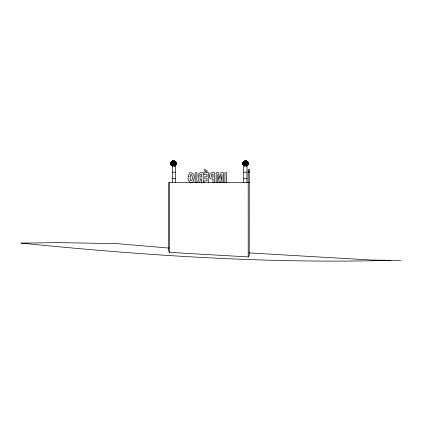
<?xml version="1.0" encoding="UTF-8"?>
<svg xmlns="http://www.w3.org/2000/svg" width="422" height="422" viewBox="0 0 422 422"><rect width="100%" height="100%" fill="white"/><g stroke="black" fill="none" stroke-linecap="round" stroke-linejoin="round"><path stroke-width="0.63" d="M220.59 182.657L222.041 174.344L222.041 182.657M199.606 182.657L200.64 178.733L201.494 178.733L201.494 182.657M197.749 182.657L199.173 178.311C196.262 175.468 199.253 171.047 203.198 172.73L203.198 182.657M390.492 260.363C267.147 263.729 143.77 255.489 21.1 243.104L59.855 242.634L117.131 243.647L168.895 248.067M171.422 161.679L175.494 161.679M243.489 161.705L247.561 161.705M171.242 161.911L175.673 161.911M244.596 166.099A2.785 2.69 0 0 1 243.288 161.964L247.746 161.942A2.785 2.69 0 0 1 246.728 166.057M170.899 162.502L176.016 162.502M242.972 162.533L248.083 162.533M170.804 162.739L176.111 162.739M242.872 162.771L248.183 162.771M170.678 163.446L176.238 163.446M242.75 163.478L248.305 163.478M170.678 163.683L176.238 163.683M242.75 163.715L248.305 163.715M170.741 164.158L176.174 164.158M242.814 164.184L248.242 164.184M170.804 164.39L176.111 164.39M242.872 164.422L248.183 164.422M171.058 164.981L175.858 164.981M243.13 165.013L247.925 165.013M171.242 165.218L175.673 165.218M243.309 165.25L247.746 165.25M248.183 171.158L249.254 171.158M172.355 172.192L175.642 172.192M243.71 172.192L246.997 172.192M248.183 172.693L249.254 172.693M172.355 178.432L175.642 178.432M243.71 178.432L246.997 178.432M248.183 182.626L249.254 182.626L168.515 182.657L168.515 250.605L169.475 252.372L248.215 256.919M400.9 260.538L371.634 260.047L248.922 252.91M219.35 182.657L217.768 174.344L217.768 182.657M249.254 172.54L249.233 255.247L248.215 256.977L248.183 172.54M246.997 182.795L246.997 165.957L243.71 165.957L243.71 182.795M226.598 182.657L226.598 172.73L224.894 172.73L224.894 182.657M223.428 182.657L223.428 172.73L220.928 172.73L219.83 178.87L218.596 172.73L216.169 172.73L216.169 182.657M214.703 182.657L214.703 172.73C212.44 172.239 209.154 172.777 209.57 175.826C209.296 177.831 210.974 179.487 212.999 178.986L212.999 182.657M208.753 182.657L208.753 172.73L204.037 172.73L204.037 174.439L207.049 174.439L207.049 176.739L204.707 176.739L204.707 178.448L207.049 178.448L207.049 180.885L204.037 180.885L204.037 182.657M196.858 182.657L196.858 172.73L195.149 172.73L195.149 182.657M175.642 182.795L175.642 165.957L172.355 165.957L172.355 182.795M169.475 182.657L169.475 252.372M172.951 166.184A2.785 2.69 0 0 1 171.058 162.169A2.785 2.69 0 0 1 175.605 161.821A2.785 2.69 0 0 1 174.392 166.073M172.951 166.242A2.785 2.69 0 0 1 171.058 162.233A2.785 2.69 0 0 1 175.605 161.884A2.785 2.69 0 0 1 174.392 166.136M243.288 161.964A2.785 2.69 0 0 1 247.767 161.964A2.785 2.69 0 0 1 246.459 166.099M244.327 166.057A2.785 2.69 0 0 1 243.346 161.948A2.785 2.69 0 0 1 247.709 161.948M190.169 176.217L190.264 179.946L190.844 180.969C193.112 180.569 192.432 175.948 191.446 174.418L190.623 174.576L190.169 176.217M188.386 176.364C186.387 181.513 193.297 186.276 193.904 179.049C195.898 173.954 188.966 169.074 188.386 176.364M211.448 175.088L211.575 176.871L212.999 177.277L212.999 174.339L211.997 174.402L211.448 175.088M199.833 175.04L199.996 176.765L201.494 177.124L201.494 174.339L200.376 174.397L199.833 175.04M204.876 169.581L204.496 171.005L206.933 171.965L207.281 171.195L204.876 169.581M172.767 160.877L174.165 160.877L172.772 160.877M244.834 160.903L246.237 160.903L244.844 160.903M249.254 169.544L248.183 169.544L248.183 171.933L249.254 171.933L249.254 169.544M171.648 165.15A2.785 1.973 0 0 0 176.196 164.005A2.785 1.973 0 0 0 172.524 161.79A2.785 1.973 0 0 0 171.648 165.15M171.648 164.981A2.785 1.973 0 0 0 176.196 163.841A2.785 1.973 0 0 0 172.524 161.626A2.785 1.973 0 0 0 171.648 164.981M243.716 165.176A2.785 1.973 0 0 0 248.268 164.037A2.785 1.973 0 0 0 244.596 161.821A2.785 1.973 0 0 0 243.716 165.176M243.716 165.013A2.785 1.973 0 0 0 248.268 163.868A2.785 1.973 0 0 0 244.596 161.652A2.785 1.973 0 0 0 243.716 165.013"/></g></svg>
